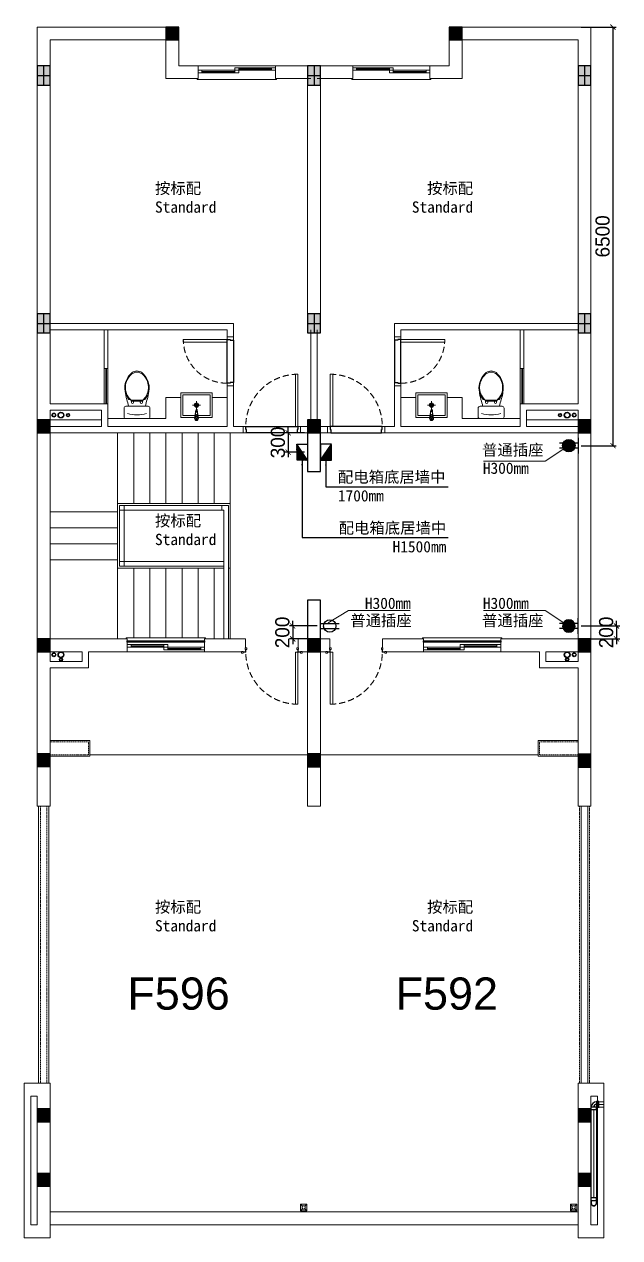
# Model space of a CAD drawing. Header units: inches. Extents: x -315689 to -186947, y -1261464 to -1173043.
# Drawn here: x -212685 to -203438, y -1261364 to -1242520 of the extents above; entities that cross this region are included whole.
import ezdxf

# ---------------------------------------------------------------- set-up
doc = ezdxf.new("R2010")
doc.units = ezdxf.units.IN
doc.header["$LTSCALE"] = 30
doc.header["$MEASUREMENT"] = 0
for name, pattern in [('$0$HIDDEN2', [0.1875, 0.125, -0.0625]), ('CENTER2', [28.575, 19.05, -3.175, 3.175, -3.175]), ('HIDDEN', [9.525, 6.35, -3.175]), ('HIDDEN2', [4.7625, 3.175, -1.5875])]:
    doc.linetypes.add(name, pattern=pattern)
doc.layers.get('Defpoints').update_dxf_attribs({"color": 140, "lineweight": 0})
for name, color, linetype, lineweight in [('200mm Colum', 1, 'Continuous', 0), ('200mm Wall', 7, 'Continuous', 20), ('A-WALL', 7, 'Continuous', 0), ('A-WALL-4-20', 252, 'Continuous', 0), ('B-WINDOW 2', 142, 'Continuous', 0), ('C-DOOR', 45, 'Continuous', 0), ('D-FURNITURES-COUNTER-CABINET', 40, 'Continuous', 0), ('E- FIXTURES-TOILET', 251, 'Continuous', 0), ('E-FIXTURES-KITCHEN', 251, 'Continuous', 0), ('floor', 1, 'Continuous', 18), ('H-HANDRAIL-RAILING', 33, 'Continuous', 0), ('STAIR', 7, 'Continuous', 0), ('TEXT2', 7, 'Continuous', 25), ('Ø80', 3, 'Continuous', 0)]:
    doc.layers.add(name, color=color, linetype=linetype, lineweight=lineweight)
for name, color, linetype in [('A-dims', 7, 'Continuous'), ('AR-MDF-SKIRT-PROFILE', 35, 'Continuous'), ('PVC', 3, 'Continuous'), ('Sym', 1, 'Continuous')]:
    doc.layers.add(name, color=color, linetype=linetype)
doc.layers.add('EM-ELEC', color=7, linetype='Continuous', lineweight=20, true_color=0xf1a013)
doc.styles.add('Annotative', font='arial.ttf')
doc.styles.add('cordia.shx', font='cordia.shx')
doc.styles.get("Standard").update_dxf_attribs({"font": 'arial.ttf'})
doc.dimstyles.new('ISO 100', dxfattribs={"dimscale": 100, "dimtxt": 2.2, "dimasz": 0.8, "dimexe": 0.5, "dimexo": 0.5, "dimgap": 0.5, "dimtad": 1, "dimdec": 0, "dimzin": 0, "dimdsep": 46, "dimtxsty": 'cordia.shx', "dimblk": 'ARCHTICK', "dimcen": 0.09, "dimclrd": 6, "dimclre": 6, "dimclrt": 256, "dimadec": 0, "dimazin": 0, "dimtfac": 1, "dimtdec": 0, "dimtix": 1, "dimtmove": 2, "dimatfit": 3, "dimfxl": 1, "dimtolj": 1, "dimtzin": 0, "dimarcsym": 0})
pattern_1 = [(45, (-436602.01279, -1153905.90717), (-0.08838834765, 0.08838834765), [])]

# ---------------------------------------------------------------- blocks, each defined once
blk = doc.blocks.new('AR-Single-Wood-Door-81cm-100-Frame_Flat-A')
at = {"color": 0}
for points in [[(-445, 0), (-445, -100), (-405, -100), (-405, -50), (-395, -50), (-395, 0), (-405, 0), (-405, 0), (-445, 0)], [(445, 0), (445, -100), (405, -100), (405, -50), (395, -50), (395, 0), (405, 0), (405, 0), (445, 0)], [(-405, -100), (-365, -100), (-365, -910), (-405, -910)]]:
    blk.add_lwpolyline(points, close=True, dxfattribs=at)
at = {"color": 0, "linetype": 'HIDDEN', "ltscale": 0.5}
blk.add_arc((-405, -100), 810, 270, 0, dxfattribs=at)
blk = doc.blocks.new('AR-Single-Wood-Door-68cm-100-Frame_Flat-A')
at = {"color": 0}
for points in [[(-340, 100), (-300, 100), (-300, 780), (-340, 780)], [(-340, 50), (-340, 100), (-380, 100), (-380, 0), (-330, 0), (-330, 50)], [(340, 50), (340, 100), (380, 100), (380, 0), (330, 0), (330, 50)]]:
    blk.add_lwpolyline(points, close=True, dxfattribs=at)
at = {"color": 0, "linetype": 'HIDDEN', "ltscale": 0.5}
blk.add_arc((-340, 100), 680, 0, 90, dxfattribs=at)
blk = doc.blocks.new('AR-Hing-Alu-Window-120cm-200-Frame_Flat-A')
at = {"color": 0}
for points in [[(-540, -30), (-600, -30), (-600, -70), (-540, -70)], [(-30, -30), (-540, -30), (-540, -70), (-30, -70)], [(30, -30), (-30, -30), (-30, -70), (30, -70)], [(30, -70), (-30, -70), (-30, -110), (30, -110)], [(540, -70), (30, -70), (30, -110), (540, -110)], [(600, -70), (540, -70), (540, -110), (600, -110)]]:
    blk.add_lwpolyline(points, close=True, dxfattribs=at)
for points in [[(-540, -47.5), (-30, -47.5)], [(-540, -52.5), (-30, -52.5)], [(30, -87.5), (540, -87.5)], [(30, -92.5), (540, -92.5)]]:
    blk.add_lwpolyline(points, dxfattribs=at)
blk = doc.blocks.new('AR-Single-Wood-Door-81cm-200-Frame_Flat-A')
for points in [[(-445, -195), (-445, -200), (-405, -200), (-405, -160), (-410, -160), (-410, -195)], [(-415, -135), (-390, -135), (-390, -160), (-415, -160)], [(415, -135), (390, -135), (390, -160), (415, -160)], [(445, -195), (445, -200), (405, -200), (405, -160), (410, -160), (410, -195)], [(-470, -190), (-445, -190), (-445, -215), (-470, -215)], [(470, -190), (445, -190), (445, -215), (470, -215)]]:
    blk.add_lwpolyline(points, close=True)
at = {"color": 0}
blk.add_lwpolyline([(-405, -200), (-365, -200), (-365, -1010), (-405, -1010)], close=True, dxfattribs=at)
at = {"color": 0, "linetype": 'HIDDEN', "ltscale": 0.5}
blk.add_arc((-405, -200), 810, 270, 0, dxfattribs=at)
blk = doc.blocks.new('AR-Staircase-3rd-F_Flat-A')
at = {"layer": 'H-HANDRAIL-RAILING', "color": 0}
blk.add_lwpolyline([(-2700, -1600), (-2700, 400), (-2670, 400), (-2670, 470), (-2770, 470), (-2770, -1600), (-2700, -1600)], dxfattribs=at)
at = {"layer": 'STAIR', "color": 0, "ltscale": 800}
blk.add_line((-2800, 1600), (-2800, -1600), dxfattribs=at)
at = {"layer": 'STAIR', "color": 0}
for p, q in [((-2550, 500), (-2550, 1600)), ((-2300, 500), (-2300, 1600)), ((-2050, 500), (-2050, 1600)), ((-1800, 500), (-1800, 1600)), ((-1550, 500), (-1550, 1600)), ((-1300, 500), (-1300, 1600)), ((-1050, 1600), (-1050, -1600)), ((-2800, 500), (-1050, 500)), ((-2670, 470), (-1080, 470)), ((-2670, 400), (-1080, 400)), ((-1150, 470), (-1150, -470)), ((-1080, 470), (-1080, -470)), ((0, 375), (-1050, 375)), ((0, 125), (-1050, 125)), ((0, -125), (-1050, -125)), ((0, -375), (-1050, -375)), ((-2770, -500), (-2800, -500)), ((-1080, -400), (-2700, -400)), ((-1080, -470), (-2700, -470)), ((-1050, -500), (-2700, -500)), ((-2550, -500), (-2550, -1600)), ((-2300, -500), (-2300, -1585)), ((-2050, -500), (-2050, -1585)), ((-1800, -500), (-1800, -1585)), ((-1550, -500), (-1550, -1585)), ((-1300, -500), (-1300, -1585))]:
    blk.add_line(p, q, dxfattribs=at)
blk = doc.blocks.new('AR-Drain-Tiolet-Area_Flat-A')
at = {"color": 0, "ltscale": 800}
for p, q in [((-120, -20), (-95, -45)), ((-95, -95), (-120, -120)), ((-45, -45), (-20, -20)), ((-45, -95), (-20, -120))]:
    blk.add_line(p, q, dxfattribs=at)
for points in [[(-20, -20), (-20, -120), (-120, -120), (-120, -20)], [(-45, -45), (-45, -95), (-95, -95), (-95, -45)]]:
    blk.add_lwpolyline(points, close=True, dxfattribs=at)
blk.add_circle((-70, -70), 25, dxfattribs=at)
blk = doc.blocks.new('200mm Column')
blk.add_point((0, 0))
at = {"color": 1, "linetype": 'ByBlock'}
blk.add_wipeout([(100, -100), (-100, -100), (-100, 100), (100, 100)], dxfattribs=at)
blk = doc.blocks.new('zhu1')
at = {"lineweight": 25}
blk.add_hatch(color=7, dxfattribs=at).paths.add_polyline_path([(703739, -104407), (703739, -104607), (703939, -104607), (703939, -104407)])
at = {"color": 7, "lineweight": 25}
for p, q in [((703739, -104507), (703939, -104507)), ((703839, -104407), (703839, -104607))]:
    blk.add_line(p, q, dxfattribs=at)
blk.add_lwpolyline([(703739, -104407), (703739, -104607), (703939, -104607), (703939, -104407), (703739, -104407)], dxfattribs=at)
blk = doc.blocks.new('zhu2')
at = {"lineweight": 25}
blk.add_hatch(color=5, dxfattribs=at).paths.add_polyline_path([(704694, -104492), (704694, -104792), (704894, -104792), (704894, -104492)])
at = {"color": 5, "lineweight": 25}
for p, q in [((704794, -104492), (704794, -104792)), ((704694, -104642), (704894, -104642))]:
    blk.add_line(p, q, dxfattribs=at)
blk.add_lwpolyline([(704694, -104492), (704694, -104792), (704894, -104792), (704894, -104492), (704694, -104492)], dxfattribs=at)
blk = doc.blocks.new('*U44')
blk.add_wipeout([(-0.1, -0.019), (0, -0.019), (0, 1.693), (-0.1, 1.693)])
blk.add_lwpolyline([(-0.1, -0.019), (0, -0.019), (0, 1.693), (-0.1, 1.693)], close=True)
at = {"color": 4, "linetype": '$0$HIDDEN2', "ltscale": 0.5}
blk.add_lwpolyline([(-0.05, -0.019), (-0.05, 1.693)], dxfattribs=at)
blk = doc.blocks.new('*U43')
blk.add_wipeout([(-0.1, -0.019), (0, -0.019), (0, 0.075), (-0.1, 0.075)])
blk.add_lwpolyline([(-0.1, -0.019), (0, -0.019), (0, 0.075), (-0.1, 0.075)], close=True)
at = {"color": 4, "linetype": '$0$HIDDEN2', "ltscale": 0.5}
blk.add_lwpolyline([(-0.05, -0.019), (-0.05, 0.075)], dxfattribs=at)
blk = doc.blocks.new('PVC212')
for p, q in [((-38.5, 38), (-42, 38)), ((0, 38), (3.5, 38)), ((-38.5, -38), (-42, -38)), ((0, -38), (3.5, -38))]:
    blk.add_line(p, q)
blk.add_lwpolyline([(0, -41.5), (0, 41.5), (-38.5, 41.5), (-38.5, -41.5)], close=True)
blk = doc.blocks.new('P90212')
blk.add_arc((38.5, -38.5), 76.5, 90, 180)
at = {"color": 8}
blk.add_arc((38.5, -38.5), 38.5, 90, 180, dxfattribs=at)
blk.add_blockref('PVC212', (77, 0))
at = {"rotation": 270}
blk.add_blockref('PVC212', (0, -77), dxfattribs=at)
blk = doc.blocks.new('P90212B')
for p, q in [((-38, -38.5), (-38, 0)), ((38, -38.5), (38, 0))]:
    blk.add_line(p, q)
blk.add_arc((0, 0), 41.5, 336.30001, 203.69999)
at = {"color": 9}
blk.add_arc((0, 0), 38, 0, 180, dxfattribs=at)
at = {"rotation": 270}
blk.add_blockref('PVC212', (0, -77), dxfattribs=at)
blk = doc.blocks.new('AR-Toilet_Flat-A')
at = {"color": 0}
for p, q in [((-308, 94), (-291, 85)), ((-291, 52), (-291, 85)), ((-291, 85), (-273, 85)), ((-273, 52), (-291, 52)), ((-291, 0), (-291, 52)), ((-291, 0), (-291, -52)), ((-308, -94), (-291, -85)), ((-291, -52), (-291, -85)), ((-273, -52), (-291, -52)), ((-291, -85), (-273, -85))]:
    blk.add_line(p, q, dxfattribs=at)
for points in [[(-500, 189, 0.230343), (-734, 76, 0.16845), (-760, 0, 2.883082)], [(-443, 183, 0.048023), (-500, 189, 0.16845)], [(-212, -172, 0.414214), (-183, -201), (-49, -201, 0.414214), (-20, -172), (-20, 0), (-20, 172, 0.414214), (-49, 201), (-183, 201, 0.414214), (-212, 172), (-212, 132, -0.052345), (-319, 158, 0.071131), (-443, 183, 0.160777)], [(-315, 101, 0.434217), (-710, 85, 0.182634), (-741, 0, 2.693815)], [(-413, 176, 0.026594), (-443, 183, 0.16845)], [(-315, 124, 0.094048), (-413, 176, 0.16845)], [(-315, 101), (-315, 124, 0.416606)], [(-308, 94, 0.008985), (-315, 101, 0.182634)], [(-308, 0), (-308, 94, 0.008985)], [(-308, 0), (-308, -94, -0.444938)], [(-212, 132), (-212, 0, 0.414214)], [(-212, -132), (-212, 0, -0.414214)], [(-500, -189, -0.230343), (-734, -76, -0.16845), (-760, 0, -2.883082)], [(-315, -101, -0.434217), (-710, -85, -0.182634), (-741, 0, -2.693815)], [(-443, -183, -0.048023), (-500, -189, -0.16845)], [(-443, -183, 0.071131), (-319, -158, -0.052345), (-212, -132), (-212, -172, 0.414214)], [(-425, -179, -0.015301), (-443, -183, -0.16845)], [(-315, -124, -0.105447), (-425, -179, -0.16845)], [(-308, -94, -0.008985), (-315, -101, -0.182634)], [(-315, -101), (-315, -124, -0.416606)]]:
    blk.add_lwpolyline(points, format="xyb", dxfattribs=at)
for centre, radius, start, end in [((-273, 69), 16.3, 270, 90), ((-668, 0), 588, 0.028, 14.6712), ((-273, -69), 16.3, 270, 90), ((-668, 0), 588, 345.3288, 359.972)]:
    blk.add_arc(centre, radius, start, end, dxfattribs=at)
blk = doc.blocks.new('sink for narrow stand')
at = {"layer": 'E- FIXTURES-TOILET'}
for p, q in [((78251, -418675), (78129, -418675)), ((78190, -418615), (78190, -418736))]:
    blk.add_line(p, q, dxfattribs=at)
for points in [[(77947, -418485), (78162, -418485)], [(78218, -418485), (78432, -418485), (78432, -418865), (77947, -418865), (77947, -418485)], [(78214, -418515), (78402, -418515), (78402, -418835), (77977, -418835), (77977, -418515), (78166, -418515)]]:
    blk.add_lwpolyline(points, dxfattribs=at)
for points in [[(78202, -418590), (78204, -418578, 0.090943), (78206, -418572), (78212, -418530), (78217, -418497), (78220, -418466, 0.413838), (78190, -418436, 0.413838), (78160, -418466), (78163, -418497), (78168, -418530), (78174, -418572, 0.090943), (78176, -418578), (78178, -418590, 0.482882)], [(78163, -418497, -0.462811), (78190, -418466, -0.462811), (78217, -418497)], [(78168, -418495, -0.414214), (78190, -418474, -0.685598)], [(78168, -418495), (78178, -418569, 0.389882), (78190, -418579, 1.391857)], [(78212, -418495, 0.414214), (78190, -418474, 0.685598)], [(78212, -418495), (78202, -418569, -0.389882), (78190, -418579, -1.391857)], [(78204, -418578, -0.245866), (78190, -418588, -0.245866), (78176, -418578)], [(78178, -418590), (78179, -418598, 0.409667), (78190, -418608, 0.409667), (78201, -418598), (78202, -418590)], [(78178, -418590, 0.389882), (78190, -418600, 0.230616), (78199, -418596, 0.146126), (78202, -418590)]]:
    blk.add_lwpolyline(points, format="xyb", dxfattribs=at)
for centre, radius in [((78190, -418508), 19), ((78190, -418452), 14.3), ((78190, -418508), 12), ((78190, -418452), 8.9), ((78190, -418675), 32.7), ((78190, -418675), 21.2)]:
    blk.add_circle(centre, radius, dxfattribs=at)
blk = doc.blocks.new('3nd')
for points in [[(-199520, -1182438), (-199470, -1182438), (-199470, -1182448), (-199420, -1182448), (-199420, -1183108), (-199470, -1183108), (-199470, -1183118), (-199520, -1183118)], [(-196820, -1182438), (-196870, -1182438), (-196870, -1182448), (-196920, -1182448), (-196920, -1183108), (-196870, -1183108), (-196870, -1183118), (-196820, -1183118)], [(-199230, -1183788), (-198420, -1183788), (-198420, -1183838), (-198430, -1183838), (-198430, -1183888), (-199220, -1183888), (-199220, -1183838), (-199230, -1183838)], [(-197110, -1183788), (-197920, -1183788), (-197920, -1183838), (-197910, -1183838), (-197910, -1183888), (-197120, -1183888), (-197120, -1183838), (-197110, -1183838)], [(-198070, -1183888), (-198270, -1183888), (-198270, -1184488), (-198070, -1184488)], [(-198070, -1186488), (-198270, -1186488), (-198270, -1187088), (-198070, -1187088)]]:
    blk.add_lwpolyline(points, close=True)
at = {"color": 51, "true_color": 0xf7f281}
for points in [[(-199870, -1187118), (-199870, -1187138), (-201070, -1187138), (-201070, -1187118)], [(-195270, -1187118), (-195270, -1187138), (-196470, -1187138), (-196470, -1187118)]]:
    blk.add_lwpolyline(points, close=True, dxfattribs=at)
for centre, radius in [((-202210, -1183613), 30), ((-202210, -1183613), 25), ((-202100, -1183613), 45), ((-202100, -1183613), 40), ((-201990, -1183613), 25), ((-201990, -1183613), 20), ((-194350, -1183613), 25), ((-194350, -1183613), 20), ((-194240, -1183613), 45), ((-194240, -1183613), 40), ((-194130, -1183613), 30), ((-194130, -1183613), 25), ((-202210, -1187335), 30), ((-202210, -1187335), 25), ((-202100, -1187335), 45), ((-202100, -1187335), 40), ((-194240, -1187335), 45), ((-194240, -1187335), 40), ((-194130, -1187335), 30), ((-194130, -1187335), 25), ((-202100, -1187410), 25), ((-202100, -1187410), 20), ((-194240, -1187410), 25), ((-194240, -1187410), 20)]:
    blk.add_circle(centre, radius)
at = {"layer": '200mm Wall'}
for p, q in [((-198270, -1182188), (-198270, -1178388)), ((-198070, -1178388), (-198070, -1182188)), ((-198220, -1183788), (-198220, -1182288)), ((-198120, -1183788), (-198120, -1182288))]:
    blk.add_line(p, q, dxfattribs=at)
at = {"layer": 'A-WALL'}
for points in [[(-202470, -1187288), (-202470, -1189688), (-202270, -1189688), (-202270, -1187538), (-201670, -1187538), (-201670, -1187288), (-201070, -1187288), (-201070, -1187088), (-202270, -1187088), (-202270, -1183888), (-199270, -1183888), (-199270, -1183788), (-199420, -1183788), (-199420, -1183158), (-199520, -1183158), (-199520, -1183788), (-201370, -1183788), (-201370, -1183438), (-202270, -1183438), (-202270, -1182288), (-199520, -1182288), (-199520, -1182398), (-199420, -1182398), (-199420, -1182188), (-202270, -1182188), (-202270, -1177788), (-200470, -1177788), (-200470, -1178388), (-199970, -1178388), (-199970, -1178188), (-200270, -1178188), (-200270, -1177588), (-202370, -1177588), (-202470, -1177588)], [(-202470, -1177588), (-202470, -1182188)], [(-193870, -1177588), (-193970, -1177588), (-196070, -1177588), (-196070, -1178188), (-196370, -1178188), (-196370, -1178388), (-195870, -1178388), (-195870, -1177788), (-194070, -1177788), (-194070, -1182188), (-196920, -1182188), (-196920, -1182398), (-196820, -1182398), (-196820, -1182288), (-194070, -1182288), (-194070, -1183438), (-194970, -1183438), (-194970, -1183788), (-196820, -1183788), (-196820, -1183158), (-196920, -1183158), (-196920, -1183788), (-197070, -1183788), (-197070, -1183888), (-194070, -1183888), (-194070, -1187088), (-195270, -1187088), (-195270, -1187288), (-194670, -1187288), (-194670, -1187538), (-194070, -1187538), (-194070, -1189688), (-193870, -1189688), (-193870, -1187288)], [(-193870, -1183688), (-193870, -1183688), (-193870, -1177588)], [(-193870, -1182188), (-193870, -1182188), (-193870, -1177588)], [(-198220, -1178388), (-198770, -1178388), (-198770, -1178188), (-198170, -1178188), (-197570, -1178188), (-197570, -1178388), (-198120, -1178388)], [(-202470, -1182288), (-202470, -1183688)], [(-202270, -1183788), (-202270, -1183538), (-201470, -1183538), (-201470, -1183788), (-202270, -1183788)], [(-194070, -1183788), (-194070, -1183538), (-194870, -1183538), (-194870, -1183788), (-194070, -1183788)], [(-198270, -1183888), (-198380, -1183888), (-198380, -1183788), (-198220, -1183788)], [(-198120, -1183788), (-197960, -1183788), (-197960, -1183888), (-198070, -1183888)], [(-202470, -1183888), (-202470, -1187088)], [(-193870, -1187088), (-193870, -1187088), (-193870, -1183888)], [(-199235, -1187228), (-199235, -1187088), (-199870, -1187088), (-199870, -1187288), (-199295, -1187288)], [(-198415, -1187228), (-198415, -1187088), (-198270, -1187088)], [(-198070, -1187088), (-197925, -1187088), (-197925, -1187228)], [(-197045, -1187288), (-196470, -1187288), (-196470, -1187088), (-197105, -1187088), (-197105, -1187228)], [(-202270, -1187288), (-202270, -1187438), (-201770, -1187438), (-201770, -1187288), (-202270, -1187288)], [(-197985, -1187288), (-198070, -1187288), (-198070, -1189688), (-198270, -1189688), (-198270, -1187288), (-198355, -1187288)], [(-194070, -1187288), (-194070, -1187438), (-194570, -1187438), (-194570, -1187288), (-194070, -1187288)]]:
    blk.add_lwpolyline(points, dxfattribs=at)
for points in [[(-193920, -1189688), (-194020, -1189688), (-194020, -1193988), (-193920, -1193988)], [(-202270, -1193988), (-202670, -1193988), (-202670, -1196388), (-202270, -1196388)], [(-194070, -1193988), (-193670, -1193988), (-193670, -1196388), (-194070, -1196388)], [(-202470, -1196188), (-202570, -1196188), (-202570, -1194188), (-202470, -1194188)], [(-193870, -1196188), (-193770, -1196188), (-193770, -1194188), (-193870, -1194188)]]:
    blk.add_lwpolyline(points, close=True, dxfattribs=at)
at = {"layer": 'A-WALL-4-20'}
for p, q in [((-194070, -1195988), (-202270, -1195988)), ((-194070, -1196188), (-202270, -1196188))]:
    blk.add_line(p, q, dxfattribs=at)
for points in [[(-199970, -1178188), (-198770, -1178188), (-198770, -1178388), (-198755, -1178388), (-198755, -1178403), (-199985, -1178403), (-199985, -1178388), (-199970, -1178388)], [(-196370, -1178188), (-197570, -1178188), (-197570, -1178388), (-197585, -1178388), (-197585, -1178403), (-196355, -1178403), (-196355, -1178388), (-196370, -1178388)], [(-201070, -1187288), (-199870, -1187288), (-199870, -1187088), (-199855, -1187088), (-199855, -1187073), (-201085, -1187073), (-201085, -1187088), (-201070, -1187088)], [(-195270, -1187288), (-196470, -1187288), (-196470, -1187088), (-196485, -1187088), (-196485, -1187073), (-195255, -1187073), (-195255, -1187088), (-195270, -1187088)]]:
    blk.add_lwpolyline(points, close=True, dxfattribs=at)
for points in [[(-202270, -1188908), (-201650, -1188908), (-201650, -1188668), (-202270, -1188668)], [(-194070, -1188908), (-194690, -1188908), (-194690, -1188668), (-194070, -1188668)], [(-202450, -1189688), (-202450, -1193988)], [(-202290, -1193988), (-202290, -1189688)]]:
    blk.add_lwpolyline(points, dxfattribs=at)
at = {"layer": 'A-WALL-4-20', "linetype": 'HIDDEN2', "ltscale": 0.2}
for points in [[(-202270, -1188888), (-201670, -1188888), (-201670, -1188688), (-202270, -1188688)], [(-194070, -1188888), (-194670, -1188888), (-194670, -1188688), (-194070, -1188688)], [(-202420, -1189688), (-202420, -1193988), (-202320, -1193988), (-202320, -1189688)], [(-194050, -1189688), (-194050, -1193988)], [(-193890, -1193988), (-193890, -1189688)]]:
    blk.add_lwpolyline(points, dxfattribs=at)
at = {"layer": 'D-FURNITURES-COUNTER-CABINET', "ltscale": 50}
for points in [[(-200237, -1183338), (-200470, -1183338), (-200470, -1183668), (-201370, -1183668)], [(-199520, -1183338), (-199752, -1183338)], [(-196820, -1183338), (-196587, -1183338)], [(-196102, -1183338), (-195870, -1183338), (-195870, -1183668), (-194970, -1183668)]]:
    blk.add_lwpolyline(points, dxfattribs=at)
at = {"layer": 'E-FIXTURES-KITCHEN'}
for points in [[(-201430, -1182288), (-201370, -1182288), (-201370, -1182888), (-201430, -1182888)], [(-194910, -1182288), (-194970, -1182288), (-194970, -1182888), (-194910, -1182888)], [(-201370, -1183438), (-201430, -1183438), (-201430, -1182888), (-201370, -1182888)], [(-194970, -1183438), (-194910, -1183438), (-194910, -1182888), (-194970, -1182888)]]:
    blk.add_lwpolyline(points, close=True, dxfattribs=at)
for points in [[(-202270, -1183688), (-201470, -1183688)], [(-194070, -1183688), (-194870, -1183688)]]:
    blk.add_lwpolyline(points, dxfattribs=at)
at = {"layer": 'floor', "color": 4}
for points in [[(-201395, -1183438), (-201405, -1183438), (-201405, -1182888), (-201395, -1182888)], [(-194945, -1183438), (-194935, -1183438), (-194935, -1182888), (-194945, -1182888)]]:
    blk.add_lwpolyline(points, close=True, dxfattribs=at)
at = {"layer": 'STAIR', "ltscale": 800}
for p, q in [((-201650, -1188888), (-198270, -1188888)), ((-198070, -1188888), (-194690, -1188888))]:
    blk.add_line(p, q, dxfattribs=at)
at = {"color": 3, "lineweight": 25}
for name, p in [('zhu1', (-904209, -1073181)), ('zhu1', (-899809, -1073181)), ('zhu2', (-902964, -1073696)), ('zhu2', (-898764, -1073696)), ('zhu2', (-902964, -1077546)), ('zhu2', (-898764, -1077546)), ('zhu1', (-902009, -1079281)), ('zhu1', (-897809, -1079281)), ('zhu1', (-902009, -1082681)), ('zhu1', (-897809, -1082681)), ('zhu1', (-906209, -1084464)), ('zhu1', (-902009, -1084468)), ('zhu1', (-897809, -1084473)), ('zhu1', (-906209, -1089981)), ('zhu1', (-906209, -1090981))]:
    blk.add_blockref(name, p, dxfattribs=at)
at = {"color": 1, "xscale": -1, "rotation": 180}
blk.add_blockref('sink for narrow stand', (-278185, -1602133), dxfattribs=at)
at = {"color": 1, "rotation": 180}
blk.add_blockref('sink for narrow stand', (-118155, -1602133), dxfattribs=at)
at = {"xscale": -1}
blk.add_blockref('AR-Staircase-3rd-F_Flat-A', (-202270, -1185488), dxfattribs=at)
at = {"layer": 'B-WINDOW 2', "xscale": -1}
blk.add_blockref('AR-Hing-Alu-Window-120cm-200-Frame_Flat-A', (-199370, -1178188), dxfattribs=at)
at = {"layer": 'B-WINDOW 2'}
blk.add_blockref('AR-Hing-Alu-Window-120cm-200-Frame_Flat-A', (-196970, -1178188), dxfattribs=at)
at = {"layer": 'B-WINDOW 2', "rotation": 180}
blk.add_blockref('AR-Hing-Alu-Window-120cm-200-Frame_Flat-A', (-200470, -1187288), dxfattribs=at)
at = {"layer": 'B-WINDOW 2', "xscale": -1, "rotation": 180}
blk.add_blockref('AR-Hing-Alu-Window-120cm-200-Frame_Flat-A', (-195870, -1187288), dxfattribs=at)
at = {"layer": 'C-DOOR'}
for name, p, xscale, rotation in [('AR-Single-Wood-Door-68cm-100-Frame_Flat-A', (-199420, -1182778), -1.000000000000002, 90), ('AR-Single-Wood-Door-81cm-100-Frame_Flat-A', (-197515, -1183888), -1, 180)]:
    blk.add_blockref(name, p, dxfattribs=dict(at, xscale=xscale, rotation=rotation))
for name, p, rotation in [('AR-Single-Wood-Door-68cm-100-Frame_Flat-A', (-196920, -1182778), 270), ('AR-Single-Wood-Door-81cm-100-Frame_Flat-A', (-198825, -1183888), 180)]:
    blk.add_blockref(name, p, dxfattribs=dict(at, rotation=rotation))
at = {"layer": 'C-DOOR', "xscale": -1}
blk.add_blockref('AR-Single-Wood-Door-81cm-200-Frame_Flat-A', (-198825, -1187093), dxfattribs=at)
at = {"layer": 'C-DOOR'}
blk.add_blockref('AR-Single-Wood-Door-81cm-200-Frame_Flat-A', (-197515, -1187093), dxfattribs=at)
at = {"layer": 'E- FIXTURES-TOILET', "rotation": 270}
blk.add_blockref('AR-Toilet_Flat-A', (-200920, -1183688), dxfattribs=at)
at = {"layer": 'E- FIXTURES-TOILET', "xscale": -1.000000000000002, "rotation": 90}
blk.add_blockref('AR-Toilet_Flat-A', (-195420, -1183688), dxfattribs=at)
at = {"layer": 'E-FIXTURES-KITCHEN', "rotation": 270}
for p in [(-198262, -1195988), (-194070, -1195988)]:
    blk.add_blockref('AR-Drain-Tiolet-Area_Flat-A', p, dxfattribs=at)
at = {"color": 2, "char_height": 500, "attachment_point": 5}
for s, width, insert in [('{\\C256;F596}', 1565.03, (-200274, -1192600)), ('{\\C256;F592}', 1560.25, (-196109, -1192600))]:
    blk.add_mtext_dynamic_manual_height_columns(s, width=width, gutter_width=1, heights=[0], dxfattribs=dict(at, insert=insert))
at = {"layer": 'TEXT2', "color": 22, "true_color": 0xe02606, "char_height": 175, "style": 'Annotative'}
for insert, attachment_point in [((-200640, -1180003), 1), ((-195699, -1180003), 3), ((-200640, -1185165), 1), ((-200640, -1191164), 1), ((-195699, -1191164), 3)]:
    blk.add_mtext('{\\fSimSun|b0|i0|c134|p2;按标配\\fSimSun|b0|i0|c0|p2;\\PStandard}', dxfattribs=dict(at, insert=insert, attachment_point=attachment_point))
at = {"layer": '200mm Colum', "xscale": -1}
for p in [(-202370, -1178288), (-202370, -1182188), (-202370, -1183788), (-202370, -1187188), (-193970, -1194488), (-193970, -1195488)]:
    blk.add_blockref('200mm Column', p, dxfattribs=at)
at = {"color": 3, "lineweight": 25}
for name, p in [('zhu2', (-907164, -1073696)), ('zhu2', (-907164, -1077546)), ('zhu1', (-906209, -1079281)), ('zhu1', (-906209, -1082681)), ('zhu1', (-897809, -1089981)), ('zhu1', (-897809, -1090981))]:
    blk.add_blockref(name, p, dxfattribs=at)
at = {"layer": 'Ø80', "linetype": 'HIDDEN2', "xscale": 800, "yscale": 800, "zscale": 800, "rotation": 180}
blk.add_blockref('*U44', (-193866, -1194414), dxfattribs=at)
at = {"layer": 'PVC', "xscale": 1.052631579164881, "yscale": 1.052631579164881, "zscale": 1.052631579164881, "rotation": 180}
blk.add_blockref('P90212B', (-193826, -1195850), dxfattribs=at)
at = {"layer": 'Ø80', "linetype": 'HIDDEN2', "xscale": -800.0000000000022, "yscale": 800.0000000000022, "zscale": 799.9999999999999, "rotation": 90}
blk.add_blockref('*U43', (-193685, -1194358), dxfattribs=at)
at = {"layer": 'PVC', "xscale": 1.052631579164881, "yscale": 1.052631579164881, "zscale": 1.052631579164881}
blk.add_blockref('P90212', (-193826, -1194318), dxfattribs=at)
blk = doc.blocks.new('A$Cc9817c38')
at = {"true_color": 0x050dfa}
h = blk.add_hatch(color=5, dxfattribs=at)
h.dxf.hatch_style = 1
edge = h.paths.add_edge_path()
edge.add_arc((150, 0), 100, 0, 360)
at = {"color": 5, "true_color": 0x050dfa}
for p, q in [((0, -125), (0, 125)), ((0, 40), (300, 40)), ((0, -40), (300, -40))]:
    blk.add_line(p, q, dxfattribs=at)
blk.add_circle((150, 0), 100, dxfattribs=at)
blk = doc.blocks.new('2OUTLET')
at = {"layer": 'A-dims', "color": 6, "linetype": 'CENTER2', "xscale": 1.600000000000005, "yscale": 1.600000000000005, "zscale": 1.600000000000005, "rotation": 90}
blk.add_blockref('A$Cc9817c38', (83, -198), dxfattribs=at)
blk = doc.blocks.new('_ArchTick')
at = {"color": 0, "linetype": 'ByBlock', "const_width": 0.15}
blk.add_lwpolyline([(-0.5, -0.5), (0.5, 0.5)], dxfattribs=at)
blk = doc.blocks.new('*D430')
at = {"color": 6, "lineweight": -2, "transparency": 16777216}
for p, q in [((-208516, -1251864), (-208516, -1251784)), ((-208135, -1251864), (-208566, -1251864)), ((-208516, -1251864), (-208516, -1252064)), ((-208135, -1252064), (-208566, -1252064)), ((-208516, -1252064), (-208516, -1252144))]:
    blk.add_line(p, q, dxfattribs=at)
at = {"layer": 'Defpoints', "color": 0, "transparency": 16777216}
for p in [(-208085, -1251864), (-208516, -1252064), (-208085, -1252064)]:
    blk.add_point(p, dxfattribs=at)
at = {"color": 6, "lineweight": -2, "transparency": 16777216, "xscale": 80, "yscale": 80, "zscale": 80}
for p, rotation in [((-208516, -1251864), 270), ((-208516, -1252064), 90)]:
    blk.add_blockref('_ArchTick', p, dxfattribs=dict(at, rotation=rotation))
at = {"transparency": 16777216, "insert": (-208676, -1251964), "char_height": 220, "attachment_point": 5, "rotation": 90, "style": 'cordia.shx'}
blk.add_mtext('\\A1;200', dxfattribs=at)
blk = doc.blocks.new('*D431')
at = {"color": 6, "lineweight": -2, "transparency": 16777216}
for p, q in [((-203488, -1251864), (-203488, -1251784)), ((-204035, -1251864), (-203438, -1251864)), ((-203488, -1251864), (-203488, -1252064)), ((-204035, -1252064), (-203438, -1252064)), ((-203488, -1252064), (-203488, -1252144))]:
    blk.add_line(p, q, dxfattribs=at)
at = {"layer": 'Defpoints', "color": 0, "transparency": 16777216}
for p in [(-204085, -1251864), (-204085, -1252064), (-203488, -1252064)]:
    blk.add_point(p, dxfattribs=at)
at = {"color": 6, "lineweight": -2, "transparency": 16777216, "xscale": 80, "yscale": 80, "zscale": 80}
for p, rotation in [((-203488, -1251864), 270), ((-203488, -1252064), 90)]:
    blk.add_blockref('_ArchTick', p, dxfattribs=dict(at, rotation=rotation))
at = {"transparency": 16777216, "insert": (-203648, -1251964), "char_height": 220, "attachment_point": 5, "rotation": 90, "style": 'cordia.shx'}
blk.add_mtext('\\A1;200', dxfattribs=at)
blk = doc.blocks.new('*D432')
at = {"color": 6, "lineweight": -2, "transparency": 16777216}
for p, q in [((-204035, -1242564), (-203493, -1242564)), ((-203543, -1242564), (-203543, -1249064)), ((-204035, -1249064), (-203493, -1249064))]:
    blk.add_line(p, q, dxfattribs=at)
at = {"layer": 'Defpoints', "color": 0, "transparency": 16777216}
for p in [(-204085, -1242564), (-204085, -1249064), (-203543, -1249064)]:
    blk.add_point(p, dxfattribs=at)
at = {"color": 6, "lineweight": -2, "transparency": 16777216, "xscale": 80, "yscale": 80, "zscale": 80}
for p, rotation in [((-203543, -1242564), 90), ((-203543, -1249064), 270)]:
    blk.add_blockref('_ArchTick', p, dxfattribs=dict(at, rotation=rotation))
at = {"transparency": 16777216, "insert": (-203703, -1245814), "char_height": 220, "attachment_point": 5, "rotation": 90, "style": 'cordia.shx'}
blk.add_mtext('\\A1;6500', dxfattribs=at)
blk = doc.blocks.new('*D434')
at = {"color": 6, "lineweight": -2, "transparency": 16777216}
for p, q in [((-208586, -1248864), (-208586, -1248784)), ((-208335, -1248864), (-208636, -1248864)), ((-208586, -1248864), (-208586, -1249164)), ((-208335, -1249164), (-208636, -1249164)), ((-208586, -1249164), (-208586, -1249244))]:
    blk.add_line(p, q, dxfattribs=at)
at = {"layer": 'Defpoints', "color": 0, "transparency": 16777216}
for p in [(-208285, -1248864), (-208586, -1249164), (-208285, -1249164)]:
    blk.add_point(p, dxfattribs=at)
at = {"color": 6, "lineweight": -2, "transparency": 16777216, "xscale": 80, "yscale": 80, "zscale": 80}
for p, rotation in [((-208586, -1248864), 270), ((-208586, -1249164), 90)]:
    blk.add_blockref('_ArchTick', p, dxfattribs=dict(at, rotation=rotation))
at = {"transparency": 16777216, "insert": (-208746, -1249014), "char_height": 220, "attachment_point": 5, "rotation": 90, "style": 'cordia.shx'}
blk.add_mtext('\\A1;300', dxfattribs=at)

msp = doc.modelspace()

# ---------------------------------------------------------------- block references
msp.add_blockref('3nd', (-10014.9, -64976))

# ---------------------------------------------------------------- next in the draw order: hatches: boundary and pattern name
at = {"layer": 'AR-MDF-SKIRT-PROFILE', "linetype": 'CENTER2'}
h = msp.add_hatch(dxfattribs=at)
h.set_pattern_fill('ANSI31', color=1, style=0)
h.set_pattern_definition(pattern_1)
h.paths.add_polyline_path([(-208453.7, -1249286.9), (-208284.7, -1249286.9), (-208453.7, -1249041.1)])
h = msp.add_hatch(dxfattribs=at)
h.set_pattern_fill('ANSI31', color=1, style=0)
h.set_pattern_definition(pattern_1)
h.paths.add_polyline_path([(-207915.8, -1249286.9), (-208084.7, -1249286.9), (-207915.8, -1249041.1)])

# ---------------------------------------------------------------- next in the draw order: linework, layer by layer
at = {"layer": 'AR-MDF-SKIRT-PROFILE', "color": 1, "linetype": 'ByBlock'}
for p, q in [((-208284.7, -1249286.9), (-208453.7, -1249041.1)), ((-208084.7, -1249286.9), (-207915.8, -1249041.1))]:
    msp.add_line(p, q, dxfattribs=at)
at = {"layer": 'AR-MDF-SKIRT-PROFILE', "color": 1, "linetype": 'CENTER2'}
for p, q in [((-208453.7, -1249041.1), (-208284.7, -1249041.1)), ((-208284.7, -1249041.1), (-208284.7, -1249286.9)), ((-207915.8, -1249041.1), (-208084.7, -1249041.1)), ((-208084.7, -1249041.1), (-208084.7, -1249286.9)), ((-208284.7, -1249286.9), (-208453.7, -1249286.9)), ((-208084.7, -1249286.9), (-207915.8, -1249286.9))]:
    msp.add_line(p, q, dxfattribs=at)
at = {"layer": 'EM-ELEC', "color": 1}
for points in [[(-205553.8, -1249303.2), (-204593.8, -1249303.2), (-204303.6, -1249113.5)], [(-206690.4, -1251624.7), (-207650.5, -1251624.7), (-207966.2, -1251814.4)], [(-205553.8, -1251624.7), (-204593.8, -1251624.7), (-204303.6, -1251814.4)]]:
    msp.add_lwpolyline(points, dxfattribs=at)

# ---------------------------------------------------------------- next in the draw order: block references
at = {"layer": 'Sym', "yscale": 0.5999999999767197, "zscale": 0.5999999999767197}
for p, xscale, rotation in [((-204203.3, -1249113.5), 0.5999999999767197, 90.00000000000001), ((-207966.2, -1251814.4), 0.5999999999767197, 270), ((-204203.3, -1251814.4), -0.5999999999767197, 90)]:
    msp.add_blockref('2OUTLET', p, dxfattribs=dict(at, xscale=xscale, rotation=rotation))

# ---------------------------------------------------------------- next in the draw order: texts
at = {"layer": 'TEXT2', "color": 22, "true_color": 0xe02606, "char_height": 175, "style": 'Annotative'}
for s, insert, attachment_point in [('{\\fSimSun|b0|i0|c134|p2;普通插座}', (-205576.3, -1249042.4), 1), ('{\\fSimSun|b0|i0|c134|p2;H\\fSimSun|b0|i0|c0|p2;3\\fSimSun|b0|i0|c134|p2;00mm}', (-205563.4, -1249326.2), 1), ('{\\fSimSun|b0|i0|c134|p2;配电箱底居墙中\\fSimSun|b0|i0|c0|p2;\\P1700\\fSimSun|b0|i0|c134|p2;mm}', (-207814.5, -1249932.1), 7), ('{\\fSimSun|b0|i0|c134|p2;配电箱底居墙中\\fSimSun|b0|i0|c0|p2;\\P\\fSimSun|b0|i0|c134|p2;H\\fSimSun|b0|i0|c0|p2;1500\\fSimSun|b0|i0|c134|p2;mm}', (-206131.9, -1250723.3), 9), ('{\\fSimSun|b0|i0|c134|p2;H\\fSimSun|b0|i0|c0|p2;3\\fSimSun|b0|i0|c134|p2;00mm}', (-206680.9, -1251601.7), 9), ('{\\fSimSun|b0|i0|c134|p2;H\\fSimSun|b0|i0|c0|p2;3\\fSimSun|b0|i0|c134|p2;00mm}', (-205563.4, -1251601.7), 7), ('{\\fSimSun|b0|i0|c134|p2;普通插座}', (-206668, -1251885.6), 9), ('{\\fSimSun|b0|i0|c134|p2;普通插座}', (-205576.3, -1251885.6), 7)]:
    msp.add_mtext(s, dxfattribs=dict(at, insert=insert, attachment_point=attachment_point))

# ---------------------------------------------------------------- next in the draw order: dimensions: what is measured, and where the dimension line sits
for base, p1, p2, picture, middle in [((-203543.1, -1249064), (-204084.7, -1242564), (-204084.7, -1249064), '*D432', (-203703.1, -1245814)), ((-208586.2, -1249164), (-208284.7, -1248864), (-208284.7, -1249164), '*D434', (-208746.2, -1249014)), ((-208516.1, -1252064), (-208084.7, -1251864), (-208084.7, -1252064), '*D430', (-208676.1, -1251964)), ((-203487.9, -1252064), (-204084.7, -1251864), (-204084.7, -1252064), '*D431', (-203647.9, -1251964))]:
    dim = msp.add_linear_dim(base=base, p1=p1, p2=p2, angle=90, dimstyle='ISO 100')
    dim.commit()
    dim.dimension.update_dxf_attribs({"geometry": picture, "text_midpoint": middle})

# ---------------------------------------------------------------- next in the draw order: leaders
for points in [[(-208369.2, -1249286.9), (-208369.2, -1250487.5), (-206100.4, -1250487.5)], [(-208000.2, -1249286.9), (-208000.2, -1249705), (-206103.9, -1249705)]]:
    msp.add_leader(points, dimstyle='ISO 100', override={"dimgap": 0.5, "dimtad": 0})

doc.saveas('drawing.dxf')
